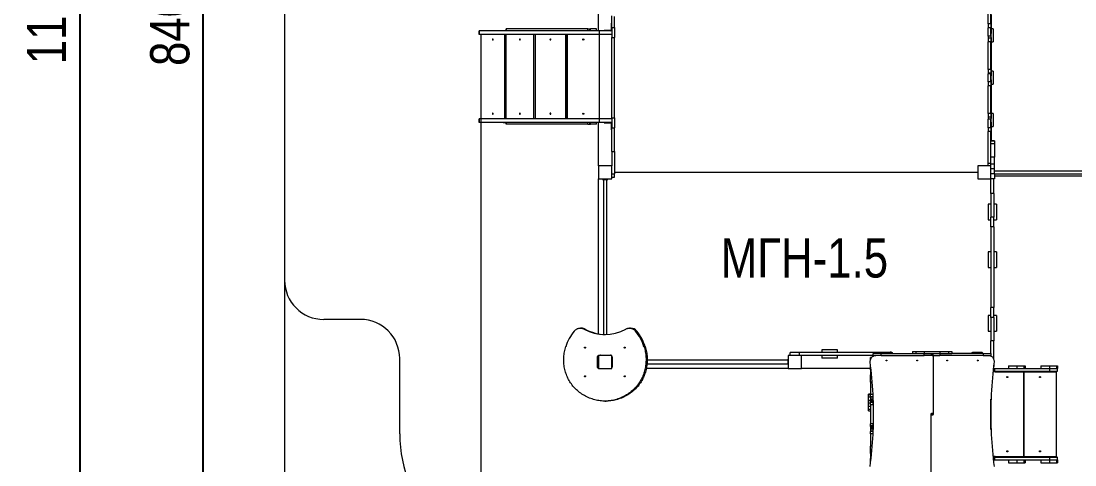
# Model space of a CAD drawing. Header units: millimetres. Extents: x -5839 to 7543, y -6363 to 7210.
# Drawn here: x -5839 to 2219, y -1404 to 1993 of the extents above; entities that cross this region are included whole.
import ezdxf

# ---------------------------------------------------------------- set-up
doc = ezdxf.new("R2010")
doc.units = ezdxf.units.MM
for name, color, linetype in [('DIKOM_АРТИКУЛ', 7, 'Continuous'), ('DIKOM_ЗОНА', 80, 'Continuous'), ('DIKOM_ОБЪЕКТ', 7, 'Continuous'), ('DIKOM_РАЗМЕР_ЗОНА', 7, 'Continuous'), ('DIKOM_РАЗМЕР_ОБЪЕКТА', 7, 'Continuous')]:
    doc.layers.add(name, color=color, linetype=linetype)
doc.styles.add('style1', font='arial.ttf', dxfattribs={"width": 0.8})
doc.dimstyles.new('1-50', dxfattribs={"dimtxt": 300, "dimasz": 200, "dimexe": 100, "dimexo": 0, "dimgap": 100, "dimtad": 1, "dimdec": 0, "dimtxsty": 'style1', "dimcen": 0, "dimclrd": 7, "dimclre": 7, "dimadec": 1, "dimazin": 2, "dimtfac": 1, "dimtdec": 0, "dimtmove": 0, "dimatfit": 3, "dimfxl": 0, "dimlwd": 25, "dimlwe": 18, "dimarcsym": 0})

# ---------------------------------------------------------------- blocks, each defined once
blk = doc.blocks.new('*D9')
at = {"layer": 'Defpoints', "color": 0, "transparency": 16777216}
for p in [(-4446.7, 5684.5), (1527.1, 5684.5), (1157.2, -2712.8)]:
    blk.add_point(p, dxfattribs=at)
at = {"layer": 'DIKOM_РАЗМЕР_ОБЪЕКТА', "color": 7, "lineweight": 18, "transparency": 16777216}
for p, q in [((1527.1, 5684.5), (-4546.7, 5684.5)), ((1157.2, -2712.8), (-4546.7, -2712.8))]:
    blk.add_line(p, q, dxfattribs=at)
at = {"layer": 'DIKOM_РАЗМЕР_ОБЪЕКТА', "color": 7, "lineweight": 25, "transparency": 16777216}
blk.add_line((-4446.7, -2512.8), (-4446.7, 5484.5), dxfattribs=at)
at = {"layer": 'DIKOM_РАЗМЕР_ОБЪЕКТА', "color": 7, "transparency": 16777216}
for points in [[(-4480, 5484.5), (-4413.4, 5484.5), (-4446.7, 5684.5)], [(-4480, -2512.8), (-4413.4, -2512.8), (-4446.7, -2712.8)]]:
    blk.add_solid(points, dxfattribs=at)
at = {"layer": 'DIKOM_РАЗМЕР_ОБЪЕКТА', "color": 0, "transparency": 16777216, "insert": (-4699.9, 2022.1), "char_height": 300, "attachment_point": 5, "rotation": 90, "style": 'style1'}
blk.add_mtext('8400', dxfattribs=at)
blk = doc.blocks.new('*D10')
at = {"layer": 'Defpoints', "color": 0, "transparency": 16777216}
for p in [(-539.6, 7210.2), (-5389, -4715.6), (1451.9, -4715.6)]:
    blk.add_point(p, dxfattribs=at)
at = {"layer": 'DIKOM_РАЗМЕР_ЗОНА', "color": 7, "lineweight": 18, "transparency": 16777216}
for p, q in [((-539.6, 7210.2), (-5489, 7210.2)), ((1451.9, -4715.6), (-5489, -4715.6))]:
    blk.add_line(p, q, dxfattribs=at)
at = {"layer": 'DIKOM_РАЗМЕР_ЗОНА', "color": 7, "lineweight": 25, "transparency": 16777216}
blk.add_line((-5389, 7010.2), (-5389, -4515.6), dxfattribs=at)
at = {"layer": 'DIKOM_РАЗМЕР_ЗОНА', "color": 7, "transparency": 16777216}
for points in [[(-5422.3, 7010.2), (-5355.6, 7010.2), (-5389, 7210.2)], [(-5422.3, -4515.6), (-5355.6, -4515.6), (-5389, -4715.6)]]:
    blk.add_solid(points, dxfattribs=at)
at = {"layer": 'DIKOM_РАЗМЕР_ЗОНА', "color": 0, "transparency": 16777216, "insert": (-5642.1, 2127.8), "char_height": 300, "attachment_point": 5, "rotation": 90, "style": 'style1'}
blk.add_mtext('11900', dxfattribs=at)
blk = doc.blocks.new('*D11')
at = {"layer": 'Defpoints', "color": 0, "transparency": 16777216}
for p in [(7543.4, 2834.4), (-3824.1, 2391.4), (-3824.1, -6263.5)]:
    blk.add_point(p, dxfattribs=at)
at = {"layer": 'DIKOM_РАЗМЕР_ЗОНА', "color": 7, "lineweight": 18, "transparency": 16777216}
for p, q in [((7543.4, 2834.4), (7543.4, -6363.5)), ((-3824.1, 2391.4), (-3824.1, -6363.5))]:
    blk.add_line(p, q, dxfattribs=at)
at = {"layer": 'DIKOM_РАЗМЕР_ЗОНА', "color": 7, "lineweight": 25, "transparency": 16777216}
blk.add_line((7343.4, -6263.5), (-3624.1, -6263.5), dxfattribs=at)
at = {"layer": 'DIKOM_РАЗМЕР_ЗОНА', "color": 7, "transparency": 16777216}
for points in [[(-3624.1, -6230.1), (-3624.1, -6296.8), (-3824.1, -6263.5)], [(7343.4, -6230.1), (7343.4, -6296.8), (7543.4, -6263.5)]]:
    blk.add_solid(points, dxfattribs=at)
at = {"layer": 'DIKOM_РАЗМЕР_ЗОНА', "color": 0, "transparency": 16777216, "insert": (981.3, -6010.3), "char_height": 300, "attachment_point": 5, "style": 'style1'}
blk.add_mtext('11400', dxfattribs=at)
blk = doc.blocks.new('*D12')
at = {"layer": 'Defpoints', "color": 0, "transparency": 16777216}
for p in [(-2324.1, 1735.7), (4543.4, 1735.7), (4543.4, -5314.2)]:
    blk.add_point(p, dxfattribs=at)
at = {"layer": 'DIKOM_РАЗМЕР_ОБЪЕКТА', "color": 7, "lineweight": 18, "transparency": 16777216}
for p, q in [((-2324.1, 1735.7), (-2324.1, -5414.2)), ((4543.4, 1735.7), (4543.4, -5414.2))]:
    blk.add_line(p, q, dxfattribs=at)
at = {"layer": 'DIKOM_РАЗМЕР_ОБЪЕКТА', "color": 7, "lineweight": 25, "transparency": 16777216}
blk.add_line((-2124.1, -5314.2), (4343.4, -5314.2), dxfattribs=at)
at = {"layer": 'DIKOM_РАЗМЕР_ОБЪЕКТА', "color": 7, "transparency": 16777216}
for points in [[(-2124.1, -5280.9), (-2124.1, -5347.5), (-2324.1, -5314.2)], [(4343.4, -5280.9), (4343.4, -5347.5), (4543.4, -5314.2)]]:
    blk.add_solid(points, dxfattribs=at)
at = {"layer": 'DIKOM_РАЗМЕР_ОБЪЕКТА', "color": 0, "transparency": 16777216, "insert": (862.1, -5061), "char_height": 300, "attachment_point": 5, "style": 'style1'}
blk.add_mtext('6900', dxfattribs=at)

msp = doc.modelspace()

# ---------------------------------------------------------------- linework, layer by layer
at = {"layer": 'DIKOM_ЗОНА', "color": 3, "lineweight": 15}
for p, q in [((-3824.1, 3109.4), (-3824.1, 9.4)), ((-3243.5, -290.6), (-3524.1, -290.6)), ((-2943.5, -1165.6), (-2943.5, -590.6))]:
    msp.add_line(p, q, dxfattribs=at)
for centre, radius, start, end in [((-3524.1, 9.4), 300, 180, 270), ((-3243.5, -590.6), 300, 0, 90), ((-1943.5, -1165.6), 1000, 180, 270)]:
    msp.add_arc(centre, radius, start, end, dxfattribs=at)
at = {"layer": 'DIKOM_ОБЪЕКТ', "color": 7, "linetype": 'Continuous', "lineweight": 15}
for p, q in [((1556.5, 1971.8), (1556.5, 2216.1)), ((1577.5, 1971.8), (1577.5, 2168.5)), ((-1422.5, 1917.8), (-1422.5, 2064.6)), ((-1322.5, 1943.2), (-1322.5, 2031.9)), ((-1301.5, 1943.2), (-1301.5, 2027)), ((1579.1, 2043.4), (1579.1, 1933.7)), ((-1323.5, 1975.8), (-1326.5, 1975.8)), ((-1326.5, 1957.8), (-1326.5, 1923.8)), ((-1323.5, 1957.8), (-1326.5, 1957.8)), ((-1322.5, 1975.8), (-1323.5, 1975.8)), ((-1323.5, 1975.8), (-1323.5, 1957.8)), ((-1323.5, 1957.8), (-1323.5, 1923.8)), ((-1322.5, 1957.8), (-1323.5, 1957.8)), ((-1322.5, 1943.2), (-1301.5, 1943.2)), ((1577.5, 1971.8), (1556.5, 1971.8)), ((1556.5, 1971.8), (1556.5, 1941.8)), ((1577.5, 1941.8), (1556.5, 1941.8)), ((1556.5, 1876.2), (1556.5, 1941.8)), ((1577.5, 1971.8), (1577.5, 1941.8)), ((1578.5, 1954.7), (1577.5, 1954.7)), ((1578.5, 1941.9), (1577.5, 1941.9)), ((1577.5, 1876.2), (1577.5, 1941.8)), ((1578.5, 1941.9), (1578.5, 1954.7)), ((1578.5, 1941.9), (1578.5, 1897.2)), ((-2336.6, 1917.8), (-2336.6, 1890.8)), ((-2335.4, 1917.8), (-2336.6, 1917.8)), ((-2335.4, 1890.8), (-2336.6, 1890.8)), ((-2335.4, 1890.8), (-2335.4, 1917.8)), ((-1415.5, 1917.8), (-2335.4, 1917.8)), ((-1415.5, 1890.8), (-2335.4, 1890.8)), ((-2324.1, 1890.8), (-2324.1, 1244.8)), ((-2152.5, 1920.8), (-2129.7, 1920.8)), ((-2152.5, 1917.8), (-2152.5, 1920.8)), ((-2140, 1244.8), (-2140, 1890.8)), ((-2131.4, 1890.8), (-2131.4, 1244.8)), ((-2129.7, 1932.8), (-2129.7, 1917.8)), ((-2128.9, 1932.8), (-2129.7, 1932.8)), ((-2128.9, 1917.8), (-2128.9, 1932.8)), ((-1505.9, 1932.8), (-2128.9, 1932.8)), ((-1918.1, 1244.8), (-1918.1, 1890.8)), ((-1908.3, 1890.8), (-1908.3, 1244.8)), ((-1673.8, 1244.8), (-1673.8, 1890.8)), ((-1664.4, 1244.8), (-1664.4, 1890.8)), ((-1663.3, 1890.8), (-1663.3, 1244.8)), ((-1505.9, 1917.8), (-1505.9, 1932.8)), ((-1505.9, 1932.8), (-1491.1, 1932.8)), ((-1491.1, 1917.8), (-1491.1, 1932.8)), ((-1491.1, 1932.8), (-1485.6, 1932.8)), ((-1485.6, 1917.8), (-1485.6, 1932.8)), ((-1439.2, 1932.8), (-1485.6, 1932.8)), ((-1439.2, 1917.8), (-1439.2, 1932.8)), ((-1416.4, 1244.8), (-1416.4, 1890.8)), ((-1415.5, 1890.8), (-1415.5, 1917.8)), ((-1322.5, 1917.8), (-1415.5, 1917.8)), ((-1322.5, 1890.8), (-1415.5, 1890.8)), ((-1381.5, 1920.8), (-1381.5, 1917.8)), ((-1363.5, 1920.8), (-1381.5, 1920.8)), ((-1363.5, 1917.8), (-1363.5, 1920.8)), ((-1329.5, 1920.8), (-1363.5, 1920.8)), ((-1322.5, 1867.6), (-1301.5, 1867.6)), ((1577.5, 1876.2), (1556.5, 1876.2)), ((1556.5, 1876.2), (1556.5, 1862.4)), ((1577.5, 1862.4), (1556.5, 1862.4)), ((1556.5, 1862.4), (1556.5, 1833.3)), ((1578.5, 1897.2), (1577.5, 1897.2)), ((1577.5, 1876.2), (1577.5, 1862.4)), ((1578.5, 1870.2), (1577.5, 1870.2)), ((1578.5, 1868.3), (1577.5, 1868.3)), ((1577.5, 1862.4), (1577.5, 1833.3)), ((1593.5, 1933.7), (1578.5, 1933.7)), ((1578.5, 1870.2), (1578.5, 1897.2)), ((1578.5, 1868.3), (1578.5, 1870.2)), ((1578.5, 1868.3), (1578.5, 1826.6)), ((1593.5, 1933.7), (1593.5, 1833.7)), ((1577.5, 1833.3), (1556.5, 1833.3)), ((1556.5, 1621.8), (1556.5, 1833.3)), ((1577.5, 1621.8), (1577.5, 1833.3)), ((1578.5, 1826.6), (1577.5, 1826.6)), ((1577.5, 1812.6), (1578.5, 1812.6)), ((1578.5, 1833.7), (1593.5, 1833.7)), ((1578.5, 1812.6), (1578.5, 1826.6)), ((1579.1, 1833.7), (1579.1, 1609.4)), ((1577.5, 1621.8), (1556.5, 1621.8)), ((1556.5, 1621.8), (1556.5, 1594.3)), ((1578.5, 1630.3), (1577.5, 1630.3)), ((1577.5, 1621.8), (1577.5, 1594.3)), ((1578.5, 1617.6), (1577.5, 1617.6)), ((1578.5, 1617.6), (1578.5, 1630.3)), ((1578.5, 1617.6), (1578.5, 1572.8)), ((1577.5, 1594.3), (1556.5, 1594.3)), ((1556.5, 1594.3), (1556.5, 1590.2)), ((1577.5, 1590.2), (1556.5, 1590.2)), ((1577.5, 1594.3), (1577.5, 1590.2)), ((1577.5, 1527), (1577.5, 1590.2)), ((1578.5, 1572.8), (1577.5, 1572.8)), ((1578.5, 1545.9), (1577.5, 1545.9)), ((1578.5, 1544), (1577.5, 1544)), ((1593.5, 1609.4), (1578.5, 1609.4)), ((1578.5, 1545.9), (1578.5, 1572.8)), ((1578.5, 1544), (1578.5, 1545.9)), ((1578.5, 1544), (1578.5, 1502.3)), ((1593.5, 1609.4), (1593.5, 1509.4)), ((1577.5, 1527), (1556.5, 1527)), ((1556.5, 1527), (1556.5, 1497.1)), ((1577.5, 1497.1), (1556.5, 1497.1)), ((1556.5, 1285.5), (1556.5, 1497.1)), ((1577.5, 1527), (1577.5, 1497.1)), ((1578.5, 1502.3), (1577.5, 1502.3)), ((1577.5, 1285.5), (1577.5, 1497.1)), ((1577.5, 1488.3), (1578.5, 1488.3)), ((1578.5, 1509.4), (1593.5, 1509.4)), ((1578.5, 1488.3), (1578.5, 1502.3)), ((1579.1, 1509.4), (1579.1, 1285)), ((1578.5, 1306), (1577.5, 1306)), ((1578.5, 1293.2), (1577.5, 1293.2)), ((1578.5, 1293.2), (1578.5, 1306)), ((1578.5, 1293.2), (1578.5, 1248.4)), ((-2336.6, 1244.8), (-2336.6, 1217.8)), ((-2335.4, 1244.8), (-2336.6, 1244.8)), ((-2335.4, 1217.8), (-2336.6, 1217.8)), ((-2335.4, 1217.8), (-2335.4, 1244.8)), ((-1415.5, 1217.8), (-2335.4, 1217.8)), ((-2152.5, 1214.8), (-2152.5, 1217.8)), ((-2129.7, 1214.8), (-2152.5, 1214.8)), ((-2129.7, 1217.8), (-2129.7, 1202.8)), ((-2128.9, 1202.8), (-2128.9, 1217.8)), ((-1505.9, 1202.8), (-1505.9, 1217.8)), ((-1491.1, 1202.8), (-1491.1, 1217.8)), ((-1485.6, 1202.8), (-1485.6, 1217.8)), ((-1439.2, 1202.8), (-1439.2, 1217.8)), ((-1422.5, 884.4), (-1422.5, 1217.8)), ((-1415.5, 1217.8), (-1415.5, 1244.8)), ((-1322.5, 1244.8), (-1415.5, 1244.8)), ((-1322.5, 1217.8), (-1415.5, 1217.8)), ((-1381.5, 1217.8), (-1381.5, 1214.8)), ((-1381.5, 1214.8), (-1363.5, 1214.8)), ((-1363.5, 1217.8), (-1363.5, 1214.8)), ((-1363.5, 1214.8), (-1329.5, 1214.8)), ((-1326.5, 1211.8), (-1326.5, 1177.8)), ((-1323.5, 1211.8), (-1323.5, 1177.8)), ((-1322.5, 1251.2), (-1301.5, 1251.2)), ((-1322.5, 1251.2), (-1322.5, 1175.6)), ((-1301.5, 1251.2), (-1301.5, 1175.6)), ((1577.5, 1285.5), (1556.5, 1285.5)), ((1556.5, 1285.5), (1556.5, 1256.4)), ((1577.5, 1256.4), (1556.5, 1256.4)), ((1556.5, 1256.4), (1556.5, 1242.6)), ((1577.5, 1242.6), (1556.5, 1242.6)), ((1556.5, 1177), (1556.5, 1242.6)), ((1577.5, 1285.5), (1577.5, 1256.4)), ((1577.5, 1256.4), (1577.5, 1242.6)), ((1578.5, 1248.4), (1577.5, 1248.4)), ((1577.5, 1177), (1577.5, 1242.6)), ((1578.5, 1221.5), (1577.5, 1221.5)), ((1578.5, 1219.6), (1577.5, 1219.6)), ((1593.5, 1285), (1578.5, 1285)), ((1578.5, 1221.5), (1578.5, 1248.4)), ((1578.5, 1219.6), (1578.5, 1221.5)), ((1578.5, 1219.6), (1578.5, 1177.9)), ((1593.5, 1285), (1593.5, 1185)), ((-2128.9, 1202.8), (-2129.7, 1202.8)), ((-1505.9, 1202.8), (-2128.9, 1202.8)), ((-1505.9, 1202.8), (-1491.1, 1202.8)), ((-1491.1, 1202.8), (-1485.6, 1202.8)), ((-1439.2, 1202.8), (-1485.6, 1202.8)), ((-1326.5, 1177.8), (-1326.5, 1159.8)), ((-1323.5, 1177.8), (-1326.5, 1177.8)), ((-1326.5, 1159.8), (-1323.5, 1159.8)), ((-1323.5, 1177.8), (-1323.5, 1159.8)), ((-1322.5, 1177.8), (-1323.5, 1177.8)), ((-1323.5, 1159.8), (-1322.5, 1159.8)), ((-1322.5, 1175.6), (-1301.5, 1175.6)), ((1577.5, 1177), (1556.5, 1177)), ((1556.5, 1177), (1556.5, 1147)), ((1577.5, 1147), (1556.5, 1147)), ((1556.5, 902.6), (1556.5, 1147)), ((1578.5, 1177.9), (1577.5, 1177.9)), ((1577.5, 1177), (1577.5, 1147)), ((1577.5, 1163.9), (1578.5, 1163.9)), ((1577.5, 950.3), (1577.5, 1147)), ((1578.5, 1185), (1593.5, 1185)), ((1578.5, 1163.9), (1578.5, 1177.9)), ((1579.1, 1185), (1579.1, 1075.4)), ((1604.5, 1075.4), (1577.5, 1075.4)), ((1604.5, 1073.1), (1577.5, 1073.1)), ((1604.5, 1053.5), (1577.5, 1053.5)), ((1604.5, 1075.4), (1604.5, 1073.1)), ((1604.5, 1073.1), (1604.5, 1053.5)), ((1604.5, 1053.5), (1604.5, 950.3)), ((-1322.5, 995.9), (-1301.5, 995.9)), ((-1322.5, 995.9), (-1322.5, 884.4)), ((-1301.5, 995.9), (-1301.5, 824.3)), ((1577.5, 902.6), (1556.5, 902.6)), ((1556.5, 884.5), (1556.5, 902.6)), ((1577.5, 953.6), (1577.5, 950.3)), ((1604.5, 950.3), (1577.5, 950.3)), ((1577.5, 898), (1577.5, 950.3)), ((1604.5, 898), (1577.5, 898)), ((1577.5, 884.4), (1577.5, 898)), ((1604.5, 898), (1604.5, 950.3)), ((1604.5, 861.3), (1604.5, 898)), ((-1422.5, 884.4), (-1422.5, 784.4)), ((-1322.5, 884.4), (-1422.5, 884.4)), ((-1322.5, 784.4), (-1322.5, 884.4)), ((-1322.5, 824.3), (-1301.5, 824.3)), ((1477.5, 834.4), (-1301.5, 834.4)), ((-1301.5, 799.4), (-1301.5, 824.3)), ((1477.5, 884.4), (1477.5, 784.4)), ((1577.5, 884.4), (1477.5, 884.4)), ((1577.5, 884.5), (1556.5, 884.5)), ((1577.5, 784.4), (1577.5, 884.4)), ((1604.5, 861.3), (1577.5, 861.3)), ((1604.5, 824.4), (1577.5, 824.4)), ((1604.5, 824.4), (1604.5, 861.3)), ((1604.5, 847.9), (2673.5, 847.9)), ((1604.5, 824.4), (1604.5, 784.4)), ((2673.5, 820.9), (1604.5, 820.9)), ((1604.5, 809.4), (2675.6, 809.4)), ((-1422.5, 784.4), (-1322.5, 784.4)), ((-1422.5, -401.1), (-1422.5, 784.4)), ((-1392.5, 784.4), (-1392.5, 780.4)), ((-1392.5, 780.4), (-1352.5, 780.4)), ((-1386, 780.4), (-1386, -405.5)), ((-1359, -405.7), (-1359, 780.4)), ((-1352.5, 784.4), (-1352.5, 780.4)), ((-1322.5, 799.4), (-1301.5, 799.4)), ((1477.5, 784.4), (1577.5, 784.4)), ((1604.5, 784.4), (1577.5, 784.4)), ((1577.5, 672.8), (1577.5, 784.4)), ((1598.5, 672.8), (1598.5, 784.4)), ((1598.5, 672.8), (1577.5, 672.8)), ((1577.5, 672.8), (1577.5, 493.2)), ((1598.5, 672.8), (1598.5, 493.2)), ((1577.5, 591.7), (1556.5, 591.7)), ((1556.5, 591.7), (1556.5, 471.7)), ((1619.5, 591.7), (1598.5, 591.7)), ((1619.5, 591.7), (1619.5, 471.7)), ((1598.5, 493.2), (1577.5, 493.2)), ((1577.5, 417.6), (1577.5, 493.2)), ((1598.5, 417.6), (1598.5, 493.2)), ((1556.5, 471.7), (1577.5, 471.7)), ((1598.5, 417.6), (1577.5, 417.6)), ((1577.5, 417.6), (1577.5, -198.8)), ((1598.5, 471.7), (1619.5, 471.7)), ((1598.5, 417.6), (1598.5, -198.8)), ((1577.5, 226.1), (1556.5, 226.1)), ((1556.5, 226.1), (1556.5, 106.1)), ((1619.5, 226.1), (1598.5, 226.1)), ((1619.5, 226.1), (1619.5, 106.1)), ((1556.5, 106.1), (1577.5, 106.1)), ((1598.5, 106.1), (1619.5, 106.1)), ((1598.5, -198.8), (1577.5, -198.8)), ((1577.5, -274.4), (1577.5, -198.8)), ((1598.5, -274.4), (1598.5, -198.8)), ((1577.5, -261.2), (1556.5, -261.2)), ((1556.5, -261.2), (1556.5, -381.2)), ((1598.5, -274.4), (1577.5, -274.4)), ((1619.5, -261.2), (1598.5, -261.2)), ((1598.5, -274.4), (1598.5, -454.1)), ((1619.5, -261.2), (1619.5, -381.2)), ((-1553.6, -357.2), (-1562.5, -357.2)), ((-1525.2, -364.6), (-1534.1, -364.6)), ((-1178.2, -357.2), (-1187.1, -357.2)), ((-1131.3, -380.1), (-1140.2, -380.1)), ((1556.5, -381.2), (1577.5, -381.2)), ((1598.5, -381.2), (1619.5, -381.2)), ((1598.5, -454.1), (1577.5, -454.1)), ((1577.5, -550.6), (1577.5, -454.1)), ((1598.5, -597.4), (1598.5, -454.1)), ((-1417.4, -563.6), (-1332.2, -563.6)), ((-1066.9, -498.8), (-1075.8, -498.8)), ((42.5, -565.6), (42.5, -544.6)), ((112.5, -544.6), (42.5, -544.6)), ((112.5, -565.6), (112.5, -544.6)), ((682.5, -544.6), (112.5, -544.6)), ((284.3, -523.6), (284.3, -544.6)), ((404.3, -523.6), (284.3, -523.6)), ((404.3, -544.6), (404.3, -523.6)), ((677.5, -565.6), (677.5, -550.6)), ((737.6, -550.6), (677.5, -550.6)), ((744.1, -544.6), (682.5, -544.6)), ((682.5, -550.6), (682.5, -544.6)), ((737.6, -565.6), (737.6, -550.6)), ((737.6, -550.6), (977.9, -550.6)), ((751, -540.6), (807.3, -540.6)), ((814.8, -540.6), (807.3, -540.6)), ((977.5, -535.6), (977.5, -550.6)), ((977.5, -535.6), (1002.6, -535.6)), ((977.9, -550.6), (1002.6, -550.6)), ((1002.6, -535.6), (1002.6, -550.6)), ((1002.6, -535.6), (1067.6, -535.6)), ((1002.6, -550.6), (1067.6, -550.6)), ((1067.6, -535.6), (1067.6, -550.6)), ((1067.6, -535.6), (1187.5, -535.6)), ((1067.6, -550.6), (1187.5, -550.6)), ((1067.6, -565.6), (1067.6, -550.6)), ((1122.3, -565.6), (1122.3, -550.6)), ((1127.5, -550.6), (1127.5, -565.6)), ((1132.8, -550.6), (1132.8, -565.6)), ((1187.5, -535.6), (1187.5, -550.6)), ((1187.5, -535.6), (1252.5, -535.6)), ((1187.5, -550.6), (1252.5, -550.6)), ((1187.5, -550.6), (1187.5, -565.6)), ((1252.5, -535.6), (1252.5, -550.6)), ((1252.5, -535.6), (1277.5, -535.6)), ((1252.5, -550.6), (1277.2, -550.6)), ((1517.5, -550.6), (1277.2, -550.6)), ((1277.5, -535.6), (1277.5, -550.6)), ((1440.3, -540.6), (1447.8, -540.6)), ((1447.8, -540.6), (1504.1, -540.6)), ((1517.5, -550.6), (1517.5, -565.6)), ((1517.5, -550.6), (1577.5, -550.6)), ((1577.5, -550.6), (1577.5, -565.6)), ((-1430.9, -652.6), (-1430.9, -578.6)), ((-1422.5, -578.6), (-1430.9, -578.6)), ((-1422.5, -565.6), (-1422.5, -665.6)), ((-1322.5, -565.6), (-1422.5, -565.6)), ((-1322.5, -665.6), (-1322.5, -565.6)), ((-1318.6, -595.6), (-1322.5, -595.6)), ((-1318.6, -635.6), (-1322.5, -635.6)), ((-1318.6, -578.6), (-1318.6, -652.6)), ((-1052.7, -629.1), (23.5, -629.1)), ((23.5, -602.1), (-1051.4, -602.1)), ((27.5, -595.6), (23.5, -595.6)), ((23.5, -595.6), (23.5, -635.6)), ((27.5, -635.6), (23.5, -635.6)), ((27.5, -565.6), (27.5, -665.6)), ((127.5, -565.6), (27.5, -565.6)), ((42.5, -565.6), (27.5, -565.6)), ((27.5, -565.6), (27.5, -565.6)), ((677.5, -565.6), (127.5, -565.6)), ((127.5, -665.6), (127.5, -565.6)), ((284.3, -565.6), (284.3, -586.6)), ((404.3, -586.6), (284.3, -586.6)), ((404.3, -586.6), (404.3, -565.6)), ((665.9, -580.6), (656.5, -580.6)), ((656.5, -597.4), (656.5, -580.6)), ((656.5, -675.6), (656.5, -639)), ((737.6, -565.6), (677.5, -565.6)), ((677.5, -565.6), (677.5, -570.9)), ((737.6, -565.6), (1067.6, -565.6)), ((1122.3, -565.6), (1067.6, -565.6)), ((1127.5, -565.6), (1122.3, -565.6)), ((1127.5, -565.6), (1132.8, -565.6)), ((1132.8, -565.6), (1187.5, -565.6)), ((1138.2, -1014.6), (1138.2, -565.6)), ((1517.5, -565.6), (1187.5, -565.6)), ((1517.5, -565.6), (1577.5, -565.6)), ((1577.5, -570.9), (1577.5, -565.6)), ((1598.5, -638.9), (1598.5, -650.6)), ((1711.1, -644.6), (1711.1, -665.6)), ((1711.1, -644.6), (1776, -644.6)), ((1776, -644.6), (1776, -665.6)), ((1776, -644.6), (1829.5, -644.6)), ((1829.5, -644.6), (1829.5, -665.6)), ((1829.5, -644.6), (1838.4, -644.6)), ((1838.4, -665.6), (1838.4, -644.6)), ((1838.4, -644.6), (1838.4, -665.6)), ((1838.4, -644.6), (1838.4, -665.6)), ((1838.4, -644.6), (1838.4, -644.6)), ((1838.4, -644.6), (1838.4, -644.6)), ((1959.4, -644.6), (1959.4, -665.6)), ((1959.4, -644.6), (2024.3, -644.6)), ((2024.3, -644.6), (2024.3, -665.6)), ((2024.3, -644.6), (2077.8, -644.6)), ((2077.8, -644.6), (2077.8, -665.6)), ((2077.8, -644.6), (2086.6, -644.6)), ((2086.6, -644.6), (2086.6, -665.6)), ((2086.6, -644.6), (2086.7, -644.6)), ((2086.7, -665.6), (2086.7, -644.6)), ((-1422.5, -652.6), (-1430.9, -652.6)), ((-1422.5, -665.6), (-1322.5, -665.6)), ((-1332.2, -667.6), (-1417.4, -667.6)), ((27.5, -665.6), (-1058.2, -665.6)), ((27.5, -665.6), (127.5, -665.6)), ((656.5, -665.6), (127.5, -665.6)), ((656.5, -675.6), (656.5, -715.6)), ((660.8, -675.6), (656.5, -675.6)), ((665, -715.6), (656.5, -715.6)), ((656.5, -770.9), (656.5, -715.6)), ((1608.3, -692.6), (1592.4, -692.6)), ((1593, -686.6), (1605.1, -686.6)), ((1595.4, -665.6), (1605.1, -665.6)), ((1598.5, -650.6), (1597.1, -650.6)), ((1605.1, -665.6), (1605.1, -686.6)), ((1605.1, -665.6), (2024, -665.6)), ((1605.1, -686.6), (2024, -686.6)), ((1608.3, -686.6), (1608.3, -692.6)), ((1608.3, -692.6), (1629.8, -692.6)), ((1629.8, -686.6), (1629.8, -692.6)), ((1629.8, -692.6), (2045.3, -692.6)), ((1827.5, -692.6), (1827.5, -1338.6)), ((1827.5, -1338.6), (1827.5, -692.6)), ((2002.9, -665.6), (2024.3, -665.6)), ((2024, -665.6), (2024, -686.6)), ((2024, -686.6), (2083.3, -686.6)), ((2024.3, -665.6), (2077.8, -665.6)), ((2045.3, -686.6), (2045.3, -692.6)), ((2045.3, -692.6), (2076.4, -692.6)), ((2077.5, -692.6), (2045.5, -692.6)), ((2077.5, -686.6), (2077.5, -692.6)), ((2077.5, -1338.6), (2077.5, -692.6)), ((2077.8, -665.6), (2086.6, -665.6)), ((2083.3, -665.6), (2083.3, -686.6)), ((2083.3, -665.6), (2086, -665.6)), ((2083.3, -686.6), (2086, -686.6)), ((2086, -686.6), (2086, -665.6)), ((2086.6, -665.6), (2086.7, -665.6)), ((656.5, -770.9), (656.5, -865.6)), ((670, -770.9), (656.5, -770.9)), ((-1156.1, -835.5), (-1164.9, -835.5)), ((656.5, -862.3), (641.5, -862.3)), ((641.5, -865), (641.5, -862.3)), ((641.5, -865), (656.5, -865)), ((641.5, -882.9), (641.5, -865)), ((641.5, -882.9), (656.5, -882.9)), ((641.5, -910.6), (641.5, -882.9)), ((656.5, -882.3), (656.5, -865.6)), ((676.1, -865.6), (656.5, -865.6)), ((656.5, -885), (656.5, -882.3)), ((676.8, -882.3), (656.5, -882.3)), ((656.5, -885), (656.5, -900.4)), ((676.9, -885), (656.5, -885)), ((-1374.8, -915.1), (-1365.9, -915.1)), ((641.5, -910.6), (656.5, -910.6)), ((641.5, -928.5), (641.5, -910.6)), ((641.5, -928.5), (656.5, -928.5)), ((641.5, -953), (641.5, -928.5)), ((641.5, -953), (656.5, -953)), ((641.5, -976.8), (641.5, -953)), ((677.5, -900.4), (656.5, -900.4)), ((656.5, -911.4), (656.5, -900.4)), ((677.5, -911.4), (656.5, -911.4)), ((656.5, -911.4), (656.5, -921.3)), ((677.5, -921.3), (656.5, -921.3)), ((656.5, -921.3), (656.5, -926.6)), ((677.5, -926.6), (656.5, -926.6)), ((656.5, -942.9), (656.5, -926.6)), ((677.5, -942.9), (656.5, -942.9)), ((656.5, -942.9), (656.5, -1088.4)), ((677.5, -899.6), (677.5, -900.4)), ((677.5, -911.4), (677.5, -900.4)), ((677.5, -911.4), (677.5, -921.3)), ((677.5, -921.3), (677.5, -926.6)), ((677.5, -942.9), (677.5, -926.6)), ((677.5, -942.9), (677.5, -1088.4)), ((1577.5, -1131.8), (1577.5, -899.4)), ((641.5, -976.8), (656.5, -976.8)), ((641.5, -989.9), (641.5, -976.8)), ((641.5, -989.9), (656.5, -989.9)), ((1117, -1016.6), (1117, -1465.6)), ((1124.5, -1016.6), (1117, -1016.6)), ((1124.8, -1010.6), (1122.2, -1010.6)), ((1122.9, -1020.6), (1130.4, -1020.6)), ((1124.5, -1016.6), (1124.5, -1020.6)), ((1132.3, -1010.6), (1124.8, -1010.6)), ((1130.4, -1020.6), (1133, -1020.6)), ((1130.7, -1014.6), (1130.7, -1010.6)), ((1130.7, -1014.6), (1138.2, -1014.6)), ((677.5, -1088.4), (656.5, -1088.4)), ((656.5, -1104.7), (656.5, -1088.4)), ((677.5, -1104.7), (656.5, -1104.7)), ((656.5, -1110), (656.5, -1104.7)), ((677.5, -1110), (656.5, -1110)), ((656.5, -1110), (656.5, -1119.8)), ((677.5, -1119.8), (656.5, -1119.8)), ((656.5, -1119.8), (656.5, -1130.9)), ((677.5, -1104.7), (677.5, -1088.4)), ((677.5, -1110), (677.5, -1104.7)), ((677.5, -1110), (677.5, -1119.8)), ((677.5, -1119.8), (677.5, -1130.9)), ((677.5, -1130.9), (656.5, -1130.9)), ((656.5, -1130.9), (656.5, -1146.3)), ((656.5, -1146.3), (656.5, -1149)), ((676.9, -1146.3), (656.5, -1146.3)), ((656.5, -1165.6), (656.5, -1149)), ((676.8, -1149), (656.5, -1149)), ((656.5, -1165.6), (656.5, -1260.3)), ((676.1, -1165.6), (656.5, -1165.6)), ((677.5, -1130.9), (677.5, -1131.6)), ((656.5, -1315.6), (656.5, -1260.3)), ((670, -1260.3), (656.5, -1260.3)), ((665, -1315.6), (656.5, -1315.6)), ((656.5, -1315.6), (656.5, -1355.6)), ((656.5, -1392.2), (656.5, -1355.6)), ((660.8, -1355.6), (656.5, -1355.6)), ((1608.3, -1338.6), (1592.4, -1338.6)), ((1593, -1344.6), (1605.1, -1344.6)), ((1595.4, -1365.6), (1605.1, -1365.6)), ((1605.1, -1344.6), (1605.1, -1365.6)), ((1605.1, -1344.6), (2024, -1344.6)), ((1605.1, -1365.6), (2024, -1365.6)), ((1608.3, -1338.6), (1629.8, -1338.6)), ((1608.3, -1338.6), (1608.3, -1344.6)), ((1629.8, -1338.6), (2045.3, -1338.6)), ((1629.8, -1338.6), (1629.8, -1344.6)), ((1711.1, -1365.6), (1711.1, -1386.6)), ((1776, -1365.6), (1776, -1386.6)), ((1829.5, -1365.6), (1829.5, -1386.6)), ((1838.4, -1386.6), (1838.4, -1365.6)), ((1838.4, -1365.6), (1838.4, -1386.6)), ((1838.4, -1365.6), (1838.4, -1386.6)), ((1959.4, -1365.6), (1959.4, -1386.6)), ((2002.9, -1365.6), (2024.3, -1365.6)), ((2024, -1344.6), (2024, -1365.6)), ((2024, -1344.6), (2083.3, -1344.6)), ((2024.3, -1365.6), (2024.3, -1386.6)), ((2024.3, -1365.6), (2077.8, -1365.6)), ((2045.3, -1338.6), (2076.4, -1338.6)), ((2045.3, -1338.6), (2045.3, -1344.6)), ((2045.5, -1338.6), (2077.5, -1338.6)), ((2077.5, -1338.6), (2077.5, -1344.6)), ((2077.8, -1365.6), (2077.8, -1386.6)), ((2077.8, -1365.6), (2086.6, -1365.6)), ((2083.3, -1344.6), (2083.3, -1365.6)), ((2083.3, -1344.6), (2086, -1344.6)), ((2083.3, -1365.6), (2086, -1365.6)), ((2086, -1365.6), (2086, -1344.6)), ((2086.6, -1365.6), (2086.6, -1386.6)), ((2086.6, -1365.6), (2086.6, -1386.6)), ((2086.6, -1365.6), (2086.6, -1365.6)), ((2086.6, -1365.6), (2086.7, -1365.6)), ((2086.7, -1386.6), (2086.7, -1365.6)), ((1711.1, -1386.6), (1776, -1386.6)), ((1776, -1386.6), (1829.5, -1386.6)), ((1829.5, -1386.6), (1838.4, -1386.6)), ((1838.4, -1386.6), (1838.4, -1386.6)), ((1838.4, -1386.6), (1838.4, -1386.6)), ((1959.4, -1386.6), (2024.3, -1386.6)), ((2024.3, -1386.6), (2077.8, -1386.6)), ((2077.8, -1386.6), (2086.6, -1386.6)), ((2086.6, -1386.6), (2086.6, -1386.6)), ((2086.6, -1386.6), (2086.7, -1386.6))]:
    msp.add_line(p, q, dxfattribs=at)
at = {"layer": 'DIKOM_ОБЪЕКТ', "color": 7, "linetype": 'Continuous', "lineweight": 15, "flags": 128}
for points in [[(-1326.5, 1975.8), (-1326.5, 1975.6), (-1326.5, 1975.1), (-1326.5, 1974.2), (-1326.5, 1972.9), (-1326.5, 1971.4), (-1326.5, 1969.6), (-1326.5, 1967.5), (-1326.5, 1965.3), (-1326.5, 1962.9), (-1326.5, 1960.3), (-1326.5, 1957.8)], [(-1322.5, 1943.2), (-1322.5, 1938.9), (-1322.5, 1934.4), (-1322.5, 1929.8), (-1322.5, 1925.1), (-1322.5, 1920.2), (-1322.5, 1915.3), (-1322.5, 1910.4), (-1322.5, 1905.4), (-1322.5, 1900.4), (-1322.5, 1895.4), (-1322.5, 1890.5), (-1322.5, 1885.7), (-1322.5, 1880.9), (-1322.5, 1876.3), (-1322.5, 1871.9), (-1322.5, 1867.6)], [(-1301.5, 1943.2), (-1301.5, 1938.9), (-1301.5, 1934.4), (-1301.5, 1929.8), (-1301.5, 1925.1), (-1301.5, 1920.2), (-1301.5, 1915.3), (-1301.5, 1910.4), (-1301.5, 1905.4), (-1301.5, 1900.4), (-1301.5, 1895.4), (-1301.5, 1890.5), (-1301.5, 1885.7), (-1301.5, 1880.9), (-1301.5, 1876.3), (-1301.5, 1871.9), (-1301.5, 1867.6)], [(-2232.1, 1847.8), (-2231.2, 1848), (-2230.4, 1848.5), (-2229.8, 1849.3), (-2229.3, 1850.3), (-2229.1, 1851.5), (-2229.2, 1852.7), (-2229.5, 1853.8), (-2230.1, 1854.7), (-2230.8, 1855.4), (-2231.6, 1855.7), (-2232.5, 1855.7), (-2233.3, 1855.4), (-2234.1, 1854.7), (-2234.6, 1853.8), (-2234.9, 1852.7), (-2235, 1851.5), (-2234.8, 1850.3), (-2234.4, 1849.3), (-2233.7, 1848.5), (-2232.9, 1848), (-2232.1, 1847.8)], [(-2024.7, 1847.8), (-2023.7, 1848), (-2022.8, 1848.5), (-2022, 1849.3), (-2021.5, 1850.3), (-2021.3, 1851.5), (-2021.4, 1852.7), (-2021.8, 1853.8), (-2022.4, 1854.7), (-2023.2, 1855.4), (-2024.2, 1855.7), (-2025.2, 1855.7), (-2026.2, 1855.4), (-2027, 1854.7), (-2027.7, 1853.8), (-2028, 1852.7), (-2028.1, 1851.5), (-2027.9, 1850.3), (-2027.4, 1849.3), (-2026.6, 1848.5), (-2025.7, 1848), (-2024.7, 1847.8)], [(-1791, 1847.8), (-1789.9, 1848), (-1788.9, 1848.5), (-1788.1, 1849.3), (-1787.5, 1850.3), (-1787.3, 1851.5), (-1787.4, 1852.7), (-1787.8, 1853.8), (-1788.5, 1854.7), (-1789.4, 1855.4), (-1790.5, 1855.7), (-1791.6, 1855.7), (-1792.7, 1855.4), (-1793.6, 1854.7), (-1794.3, 1853.8), (-1794.7, 1852.7), (-1794.8, 1851.5), (-1794.5, 1850.3), (-1794, 1849.3), (-1793.1, 1848.5), (-1792.1, 1848), (-1791, 1847.8)], [(-1322.5, 1251.2), (-1322.5, 1267.1), (-1322.5, 1283.1), (-1322.5, 1299.2), (-1322.5, 1315.5), (-1322.5, 1331.8), (-1322.5, 1348.3), (-1322.5, 1364.8), (-1322.5, 1381.5), (-1322.5, 1398.2), (-1322.5, 1415), (-1322.5, 1431.8), (-1322.5, 1448.7), (-1322.5, 1465.6), (-1322.5, 1482.6), (-1322.5, 1499.7), (-1322.5, 1516.7), (-1322.5, 1533.8), (-1322.5, 1550.8), (-1322.5, 1567.9), (-1322.5, 1585), (-1322.5, 1602.1), (-1322.5, 1619.1), (-1322.5, 1636.1), (-1322.5, 1653.1), (-1322.5, 1670.1), (-1322.5, 1687), (-1322.5, 1703.8), (-1322.5, 1720.6), (-1322.5, 1737.3), (-1322.5, 1753.9), (-1322.5, 1770.5), (-1322.5, 1786.9), (-1322.5, 1803.3), (-1322.5, 1819.5), (-1322.5, 1835.7), (-1322.5, 1851.7), (-1322.5, 1867.6)], [(-1301.5, 1251.2), (-1301.5, 1267.1), (-1301.5, 1283.1), (-1301.5, 1299.2), (-1301.5, 1315.5), (-1301.5, 1331.8), (-1301.5, 1348.3), (-1301.5, 1364.8), (-1301.5, 1381.5), (-1301.5, 1398.2), (-1301.5, 1415), (-1301.5, 1431.8), (-1301.5, 1448.7), (-1301.5, 1465.6), (-1301.5, 1482.6), (-1301.5, 1499.7), (-1301.5, 1516.7), (-1301.5, 1533.8), (-1301.5, 1550.8), (-1301.5, 1567.9), (-1301.5, 1585), (-1301.5, 1602.1), (-1301.5, 1619.1), (-1301.5, 1636.1), (-1301.5, 1653.1), (-1301.5, 1670.1), (-1301.5, 1687), (-1301.5, 1703.8), (-1301.5, 1720.6), (-1301.5, 1737.3), (-1301.5, 1753.9), (-1301.5, 1770.5), (-1301.5, 1786.9), (-1301.5, 1803.3), (-1301.5, 1819.5), (-1301.5, 1835.7), (-1301.5, 1851.7), (-1301.5, 1867.6)], [(1556.5, 1527), (1556.5, 1530.4), (1556.5, 1534), (1556.5, 1537.7), (1556.5, 1541.7), (1556.5, 1545.7), (1556.5, 1549.9), (1556.5, 1554.1), (1556.5, 1558.4), (1556.5, 1562.7), (1556.5, 1566.9), (1556.5, 1571.1), (1556.5, 1575.2), (1556.5, 1579.2), (1556.5, 1583.1), (1556.5, 1586.8), (1556.5, 1590.2)], [(-1415.5, 1244.8), (-1436.6, 1244.8), (-1457.6, 1244.8), (-1478.4, 1244.8), (-1499.2, 1244.8), (-1519.7, 1244.8), (-1540.2, 1244.8), (-1560.5, 1244.8), (-1580.6, 1244.8), (-1600.6, 1244.8), (-1620.4, 1244.8), (-1640, 1244.8), (-1659.5, 1244.8), (-1678.8, 1244.8), (-1697.9, 1244.8), (-1716.8, 1244.8), (-1735.5, 1244.8), (-1754, 1244.8), (-1772.3, 1244.8), (-1790.4, 1244.8), (-1808.3, 1244.8), (-1826, 1244.8), (-1843.4, 1244.8), (-1860.7, 1244.8), (-1877.7, 1244.8), (-1894.4, 1244.8), (-1910.9, 1244.8), (-1927.2, 1244.8), (-1943.3, 1244.8), (-1959, 1244.8), (-1974.6, 1244.8), (-1989.8, 1244.8), (-2004.8, 1244.8), (-2019.6, 1244.8), (-2034, 1244.8), (-2048.2, 1244.8), (-2062.1, 1244.8), (-2075.8, 1244.8), (-2089.1, 1244.8), (-2102.2, 1244.8), (-2114.9, 1244.8), (-2127.4, 1244.8), (-2139.6, 1244.8), (-2151.4, 1244.8), (-2163, 1244.8), (-2174.3, 1244.8), (-2185.2, 1244.8), (-2195.9, 1244.8), (-2206.2, 1244.8), (-2216.2, 1244.8), (-2225.9, 1244.8), (-2235.2, 1244.8), (-2244.3, 1244.8), (-2253, 1244.8), (-2261.3, 1244.8), (-2269.4, 1244.8), (-2277.1, 1244.8), (-2284.5, 1244.8), (-2291.5, 1244.8), (-2298.2, 1244.8), (-2304.5, 1244.8), (-2310.5, 1244.8), (-2316.2, 1244.8), (-2321.5, 1244.8), (-2326.5, 1244.8), (-2331.1, 1244.8), (-2335.4, 1244.8)], [(-2232.1, 1279.8), (-2231.2, 1280), (-2230.4, 1280.5), (-2229.8, 1281.3), (-2229.3, 1282.3), (-2229.1, 1283.5), (-2229.2, 1284.7), (-2229.5, 1285.8), (-2230.1, 1286.7), (-2230.8, 1287.4), (-2231.6, 1287.7), (-2232.5, 1287.7), (-2233.3, 1287.4), (-2234.1, 1286.7), (-2234.6, 1285.8), (-2234.9, 1284.7), (-2235, 1283.5), (-2234.8, 1282.3), (-2234.4, 1281.3), (-2233.7, 1280.5), (-2232.9, 1280), (-2232.1, 1279.8)], [(-2024.7, 1279.8), (-2023.7, 1280), (-2022.8, 1280.5), (-2022, 1281.3), (-2021.5, 1282.3), (-2021.3, 1283.5), (-2021.4, 1284.7), (-2021.8, 1285.8), (-2022.4, 1286.7), (-2023.2, 1287.4), (-2024.2, 1287.7), (-2025.2, 1287.7), (-2026.2, 1287.4), (-2027, 1286.7), (-2027.7, 1285.8), (-2028, 1284.7), (-2028.1, 1283.5), (-2027.9, 1282.3), (-2027.4, 1281.3), (-2026.6, 1280.5), (-2025.7, 1280), (-2024.7, 1279.8)], [(-1791, 1279.8), (-1789.9, 1280), (-1788.9, 1280.5), (-1788.1, 1281.3), (-1787.5, 1282.3), (-1787.3, 1283.5), (-1787.4, 1284.7), (-1787.8, 1285.8), (-1788.5, 1286.7), (-1789.4, 1287.4), (-1790.5, 1287.7), (-1791.6, 1287.7), (-1792.7, 1287.4), (-1793.6, 1286.7), (-1794.3, 1285.8), (-1794.7, 1284.7), (-1794.8, 1283.5), (-1794.5, 1282.3), (-1794, 1281.3), (-1793.1, 1280.5), (-1792.1, 1280), (-1791, 1279.8)], [(-1322.5, 995.9), (-1322.5, 1003.3), (-1322.5, 1010.8), (-1322.5, 1018.5), (-1322.5, 1026.2), (-1322.5, 1034.1), (-1322.5, 1042.1), (-1322.5, 1050.2), (-1322.5, 1058.3), (-1322.5, 1066.4), (-1322.5, 1074.6), (-1322.5, 1082.8), (-1322.5, 1091), (-1322.5, 1099.1), (-1322.5, 1107.2), (-1322.5, 1115.3), (-1322.5, 1123.3), (-1322.5, 1131.1), (-1322.5, 1138.9), (-1322.5, 1146.6), (-1322.5, 1154.1), (-1322.5, 1161.4), (-1322.5, 1168.6), (-1322.5, 1175.6)], [(-1301.5, 995.9), (-1301.5, 1003.3), (-1301.5, 1010.8), (-1301.5, 1018.5), (-1301.5, 1026.2), (-1301.5, 1034.1), (-1301.5, 1042.1), (-1301.5, 1050.2), (-1301.5, 1058.3), (-1301.5, 1066.4), (-1301.5, 1074.6), (-1301.5, 1082.8), (-1301.5, 1091), (-1301.5, 1099.1), (-1301.5, 1107.2), (-1301.5, 1115.3), (-1301.5, 1123.3), (-1301.5, 1131.1), (-1301.5, 1138.9), (-1301.5, 1146.6), (-1301.5, 1154.1), (-1301.5, 1161.4), (-1301.5, 1168.6), (-1301.5, 1175.6)], [(1577.5, -274.4), (1577.5, -281.4), (1577.5, -288.6), (1577.5, -295.9), (1577.5, -303.4), (1577.5, -311.1), (1577.5, -318.9), (1577.5, -326.7), (1577.5, -334.7), (1577.5, -342.8), (1577.5, -350.9), (1577.5, -359), (1577.5, -367.2), (1577.5, -375.4), (1577.5, -383.6), (1577.5, -391.7), (1577.5, -399.8), (1577.5, -407.9), (1577.5, -415.9), (1577.5, -423.8), (1577.5, -431.5), (1577.5, -439.2), (1577.5, -446.7), (1577.5, -454.1)], [(-1609.4, -380.1), (-1606.2, -376.5), (-1602.8, -373.1), (-1599.2, -370.1), (-1595.4, -367.3), (-1591.4, -364.8), (-1587.2, -362.7), (-1583, -360.9), (-1578.6, -359.5), (-1574.1, -358.4), (-1569.6, -357.6), (-1565, -357.2), (-1560.5, -357.2), (-1555.9, -357.5), (-1551.4, -358.3), (-1546.9, -359.3), (-1542.5, -360.7), (-1538.3, -362.5), (-1534.1, -364.6)], [(-1215.5, -364.6), (-1211.3, -362.5), (-1207.1, -360.7), (-1202.7, -359.3), (-1198.2, -358.3), (-1193.7, -357.5), (-1189.1, -357.2), (-1184.6, -357.2), (-1180, -357.6), (-1175.5, -358.4), (-1171, -359.5), (-1166.6, -360.9), (-1162.4, -362.7), (-1158.2, -364.8), (-1154.2, -367.3), (-1150.4, -370.1), (-1146.8, -373.1), (-1143.4, -376.5), (-1140.2, -380.1)], [(-1584.7, -835.5), (-1592, -829), (-1599.1, -822.2), (-1606, -815.1), (-1612.7, -807.7), (-1619.1, -800.1), (-1625.4, -792.3), (-1631.3, -784.2), (-1637, -775.9), (-1642.4, -767.4), (-1647.6, -758.7), (-1652.5, -749.8), (-1657.1, -740.7), (-1661.4, -731.5), (-1665.4, -722.1), (-1669.1, -712.5), (-1672.5, -702.8), (-1675.7, -693), (-1678.5, -683.1), (-1681, -673), (-1683.1, -662.9), (-1685, -652.7), (-1686.5, -642.4), (-1687.7, -632.1), (-1688.6, -621.7), (-1689.1, -611.4), (-1689.4, -600.9), (-1689.3, -590.5), (-1688.8, -580.1), (-1688.1, -569.8), (-1687, -559.4), (-1685.6, -549.1), (-1683.9, -538.9), (-1681.8, -528.8), (-1679.5, -518.7), (-1676.8, -508.7), (-1673.8, -498.8)], [(-1530.2, -505.6), (-1530.1, -504.4), (-1529.6, -503.4), (-1528.9, -502.5), (-1527.9, -501.9), (-1526.9, -501.6), (-1525.8, -501.7), (-1524.8, -502.2), (-1524, -502.9), (-1523.4, -503.9), (-1523, -505), (-1523, -506.2), (-1523.4, -507.4), (-1524, -508.3), (-1524.8, -509.1), (-1525.8, -509.5), (-1526.9, -509.6), (-1527.9, -509.3), (-1528.9, -508.7), (-1529.6, -507.9), (-1530.1, -506.8), (-1530.2, -505.6)], [(-1430.9, -578.6), (-1430.8, -576.3), (-1430.3, -574), (-1429.5, -571.8), (-1428.4, -569.8), (-1427, -568), (-1425.3, -566.5), (-1423.5, -565.3), (-1421.6, -564.4), (-1419.5, -563.8), (-1417.4, -563.6)], [(-1226.6, -505.6), (-1226.4, -504.4), (-1226, -503.4), (-1225.2, -502.5), (-1224.3, -501.9), (-1223.2, -501.6), (-1222.2, -501.7), (-1221.2, -502.2), (-1220.3, -502.9), (-1219.7, -503.9), (-1219.4, -505), (-1219.4, -506.2), (-1219.7, -507.4), (-1220.3, -508.3), (-1221.2, -509.1), (-1222.2, -509.5), (-1223.2, -509.6), (-1224.3, -509.3), (-1225.2, -508.7), (-1226, -507.9), (-1226.4, -506.8), (-1226.6, -505.6)], [(-1075.8, -498.8), (-1072.8, -508.7), (-1070.1, -518.7), (-1067.8, -528.8), (-1065.7, -538.9), (-1064, -549.1), (-1062.6, -559.4), (-1061.5, -569.8), (-1060.8, -580.1), (-1060.3, -590.5), (-1060.2, -600.9), (-1060.5, -611.4), (-1061, -621.7), (-1061.9, -632.1), (-1063.1, -642.4), (-1064.6, -652.7), (-1066.5, -662.9), (-1068.6, -673), (-1071.1, -683.1), (-1073.9, -693), (-1077, -702.8), (-1080.5, -712.5), (-1084.2, -722.1), (-1088.2, -731.5), (-1092.5, -740.7), (-1097.1, -749.8), (-1102, -758.7), (-1107.2, -767.4), (-1112.6, -775.9), (-1118.3, -784.2), (-1124.2, -792.3), (-1130.5, -800.1), (-1136.9, -807.7), (-1143.6, -815.1), (-1150.5, -822.2), (-1157.6, -829), (-1164.9, -835.5)], [(-1066.9, -498.8), (-1063.9, -508.7), (-1061.2, -518.7), (-1058.9, -528.8), (-1056.8, -538.9), (-1055.1, -549.1), (-1053.7, -559.4), (-1052.6, -569.8), (-1051.9, -580.1), (-1051.4, -590.5), (-1051.3, -600.9), (-1051.6, -611.4), (-1052.1, -621.7), (-1053, -632.1), (-1054.2, -642.4), (-1055.7, -652.7), (-1057.6, -662.9), (-1059.8, -673), (-1062.3, -683.1), (-1065.1, -693), (-1068.2, -702.8), (-1071.6, -712.5), (-1075.3, -722.1), (-1079.3, -731.5), (-1083.6, -740.7), (-1088.2, -749.8), (-1093.1, -758.7), (-1098.3, -767.4), (-1103.7, -775.9), (-1109.4, -784.2), (-1115.4, -792.3), (-1121.6, -800.1), (-1128, -807.7), (-1134.7, -815.1), (-1141.6, -822.2), (-1148.7, -829), (-1156.1, -835.5)], [(742.3, -550.6), (742.5, -548.7), (743, -546.8), (743.8, -545.1), (744.9, -543.5), (746.2, -542.3), (747.7, -541.4), (749.3, -540.8), (751, -540.6)], [(807.3, -540.6), (809, -540.8), (810.6, -541.4), (812.1, -542.3), (813.4, -543.5), (814.5, -545.1), (815.3, -546.8), (815.8, -548.7), (816, -550.6)], [(814.8, -540.6), (816.5, -540.8), (818.1, -541.4), (819.6, -542.3), (820.9, -543.5), (822, -545.1), (822.8, -546.8), (823.3, -548.7), (823.5, -550.6)], [(1431.6, -550.6), (1431.8, -548.7), (1432.3, -546.8), (1433.1, -545.1), (1434.2, -543.5), (1435.5, -542.3), (1437, -541.4), (1438.6, -540.8), (1440.3, -540.6)], [(1439.1, -550.6), (1439.3, -548.7), (1439.8, -546.8), (1440.6, -545.1), (1441.7, -543.5), (1443, -542.3), (1444.5, -541.4), (1446.1, -540.8), (1447.8, -540.6)], [(1504.1, -540.6), (1505.8, -540.8), (1507.4, -541.4), (1508.9, -542.3), (1510.2, -543.5), (1511.3, -545.1), (1512.1, -546.8), (1512.6, -548.7), (1512.7, -550.6)], [(653.5, -615.6), (653.7, -611.3), (654.2, -606.9), (655, -602.7), (656.2, -598.5), (657.6, -594.5), (659.4, -590.6), (661.4, -586.9), (663.7, -583.5), (666.2, -580.3), (669, -577.3), (672, -574.7), (675.2, -572.3), (678.6, -570.3), (682, -568.6), (685.7, -567.3), (689.3, -566.4), (693.1, -565.8), (696.9, -565.6)], [(653.5, -1415.6), (657.4, -1385.1), (661, -1354.4), (664.2, -1323.8), (667.2, -1293.1), (669.8, -1262.4), (672.1, -1231.6), (674.1, -1200.8), (675.8, -1170), (677.2, -1139.1), (678.3, -1108.3), (679.1, -1077.4), (679.6, -1046.5), (679.7, -1015.6), (679.6, -984.7), (679.1, -953.9), (678.3, -923), (677.2, -892.1), (675.8, -861.3), (674.1, -830.5), (672.1, -799.7), (669.8, -768.9), (667.2, -738.1), (664.2, -707.4), (661, -676.8), (657.4, -646.2), (653.5, -615.6)], [(779.2, -601.1), (780.1, -601.3), (781, -601.9), (781.7, -602.7), (782.1, -603.8), (782.2, -604.9), (781.9, -606), (781.4, -607), (780.6, -607.7), (779.7, -608.1), (778.7, -608.1), (777.7, -607.7), (776.9, -607), (776.4, -606), (776.1, -604.9), (776.2, -603.8), (776.6, -602.7), (777.3, -601.9), (778.2, -601.3), (779.2, -601.1)], [(1013.1, -601.1), (1014, -601.3), (1014.9, -601.9), (1015.6, -602.7), (1016, -603.8), (1016.1, -604.9), (1015.8, -606), (1015.3, -607), (1014.5, -607.7), (1013.6, -608.1), (1012.6, -608.1), (1011.6, -607.7), (1010.8, -607), (1010.3, -606), (1010, -604.9), (1010.1, -603.8), (1010.5, -602.7), (1011.2, -601.9), (1012.1, -601.3), (1013.1, -601.1)], [(1242.1, -608.1), (1241.1, -607.9), (1240.3, -607.4), (1239.6, -606.5), (1239.2, -605.5), (1239.1, -604.3), (1239.3, -603.2), (1239.9, -602.2), (1240.7, -601.5), (1241.6, -601.2), (1242.6, -601.2), (1243.6, -601.5), (1244.3, -602.2), (1244.9, -603.2), (1245.1, -604.3), (1245.1, -605.5), (1244.7, -606.5), (1244, -607.4), (1243.1, -607.9), (1242.1, -608.1)], [(1475.9, -608.1), (1475, -607.9), (1474.1, -607.4), (1473.4, -606.5), (1473, -605.5), (1472.9, -604.3), (1473.2, -603.2), (1473.7, -602.2), (1474.5, -601.5), (1475.4, -601.2), (1476.4, -601.2), (1477.4, -601.5), (1478.2, -602.2), (1478.7, -603.2), (1479, -604.3), (1478.9, -605.5), (1478.5, -606.5), (1477.8, -607.4), (1476.9, -607.9), (1475.9, -608.1)], [(1558.2, -565.6), (1562, -565.8), (1565.7, -566.4), (1569.4, -567.3), (1573, -568.6), (1576.5, -570.3), (1579.9, -572.3), (1583, -574.7), (1586, -577.3), (1588.8, -580.3), (1591.4, -583.5), (1593.7, -586.9), (1595.7, -590.6), (1597.5, -594.5), (1598.9, -598.5), (1600, -602.7), (1600.9, -606.9), (1601.3, -611.3), (1601.5, -615.6)], [(1601.5, -615.6), (1597.6, -646.2), (1594.1, -676.8), (1590.8, -707.4), (1587.9, -738.1), (1585.3, -768.9), (1582.9, -799.7), (1580.9, -830.5), (1579.2, -861.3), (1577.8, -892.1), (1576.7, -923), (1576, -953.9), (1575.5, -984.7), (1575.3, -1015.6), (1575.5, -1046.5), (1576, -1077.4), (1576.7, -1108.3), (1577.8, -1139.1), (1579.2, -1170), (1580.9, -1200.8), (1582.9, -1231.6), (1585.3, -1262.4), (1587.9, -1293.1), (1590.8, -1323.8), (1594.1, -1354.4), (1597.6, -1385.1), (1601.5, -1415.6)], [(-1530.2, -725.6), (-1530.1, -724.4), (-1529.6, -723.4), (-1528.9, -722.5), (-1527.9, -721.9), (-1526.9, -721.6), (-1525.8, -721.7), (-1524.8, -722.2), (-1524, -722.9), (-1523.4, -723.9), (-1523, -725), (-1523, -726.2), (-1523.4, -727.4), (-1524, -728.3), (-1524.8, -729.1), (-1525.8, -729.5), (-1526.9, -729.6), (-1527.9, -729.3), (-1528.9, -728.7), (-1529.6, -727.9), (-1530.1, -726.8), (-1530.2, -725.6)], [(-1417.4, -667.6), (-1419.5, -667.4), (-1421.6, -666.9), (-1423.5, -666), (-1425.3, -664.8), (-1427, -663.2), (-1428.4, -661.4), (-1429.5, -659.4), (-1430.3, -657.3), (-1430.8, -655), (-1430.9, -652.6)], [(-1226.6, -725.6), (-1226.4, -724.4), (-1226, -723.4), (-1225.2, -722.5), (-1224.3, -721.9), (-1223.2, -721.6), (-1222.2, -721.7), (-1221.2, -722.2), (-1220.3, -722.9), (-1219.7, -723.9), (-1219.4, -725), (-1219.4, -726.2), (-1219.7, -727.4), (-1220.3, -728.3), (-1221.2, -729.1), (-1222.2, -729.5), (-1223.2, -729.6), (-1224.3, -729.3), (-1225.2, -728.7), (-1226, -727.9), (-1226.4, -726.8), (-1226.6, -725.6)], [(-1164.9, -835.5), (-1173.3, -842.5), (-1181.9, -849.2), (-1190.7, -855.6), (-1199.6, -861.7), (-1208.7, -867.5), (-1218, -873), (-1227.4, -878.2), (-1236.9, -883), (-1246.6, -887.5), (-1256.4, -891.7), (-1266.3, -895.6), (-1276.4, -899.1), (-1286.5, -902.3), (-1296.7, -905.1), (-1306.9, -907.6), (-1317.3, -909.7), (-1327.6, -911.5), (-1338.1, -912.9), (-1348.5, -914), (-1359, -914.7), (-1369.5, -915.1), (-1380.1, -915.1), (-1390.6, -914.7), (-1401.1, -914), (-1411.5, -912.9), (-1422, -911.5), (-1432.3, -909.7), (-1442.7, -907.6), (-1452.9, -905.1), (-1463.1, -902.3), (-1473.2, -899.1), (-1483.3, -895.6), (-1493.2, -891.7), (-1503, -887.5), (-1512.7, -883), (-1522.2, -878.2), (-1531.6, -873), (-1540.9, -867.5), (-1550, -861.7), (-1558.9, -855.6), (-1567.7, -849.2), (-1576.3, -842.5), (-1584.7, -835.5)], [(-1156.1, -835.5), (-1164.5, -842.5), (-1173, -849.2), (-1181.8, -855.6), (-1190.7, -861.7), (-1199.8, -867.5), (-1209.1, -873), (-1218.5, -878.2), (-1228.1, -883), (-1237.7, -887.5), (-1247.5, -891.7), (-1257.5, -895.6), (-1267.5, -899.1), (-1277.6, -902.3), (-1287.8, -905.1), (-1298, -907.6), (-1308.4, -909.7), (-1318.8, -911.5), (-1329.2, -912.9), (-1339.7, -914), (-1350.2, -914.7), (-1360.7, -915.1), (-1365.9, -915.1)]]:
    msp.add_lwpolyline(points, dxfattribs=at)
at = {"layer": 'DIKOM_ОБЪЕКТ', "color": 7, "linetype": 'Continuous', "lineweight": 15}
for centre, radius in [((-1539.8, 1851.7), 3.96), ((-1539.8, 1283.7), 3.96), ((1702.5, -731.6), 4), ((1952.5, -731.6), 4), ((1702.5, -1299.6), 4), ((1952.5, -1299.6), 4)]:
    msp.add_circle(centre, radius, dxfattribs=at)
for centre, radius, start, end in [((-1535.5, 1851.8), 4.02, 123.42702, 236.57298), ((-1329.5, 1923.8), 3, 270, 0), ((-1329.5, 1923.8), 6, 270, 0), ((-1328.5, 1923.8), 6, 270, 0), ((-1535.5, 1283.8), 4.02, 123.42717, 236.57283), ((-1329.5, 1211.8), 6, 0, 90), ((-1329.5, 1211.8), 3, 0, 90), ((-1328.5, 1211.8), 6, 0, 90), ((-1331.8, -607.4), 358.8, 140.68702, 162.38924), ((-1553.8, -415.9), 58.7, 60.90834, 89.85685), ((-1374.8, -79.3), 326.8, 240.8233, 299.1767), ((-1365.1, -77.1), 329.1, 240.89325, 269.0928), ((-1178.9, -418.1), 60.9, 38.61287, 89.36755), ((-1417.8, -607.4), 358.8, 17.61096, 39.3126), ((-1408.9, -607.4), 358.8, 17.61099, 39.31257), ((-1408.4, -576.3), 12.7, 90.23074, 122.63774), ((-1332.3, -576.3), 12.7, 57.36234, 89.76931), ((-1334.5, -578.5), 15.9, 359.62065, 40.58104), ((-1408.4, -654.9), 12.7, 237.3779, 269.76021), ((-1332.3, -654.9), 12.7, 270.23996, 302.62193), ((-1334.4, -652.7), 15.8, 319.35062, 0.44769), ((1122.6, -1016.2), 5.64, 94.39033, 183.80569), ((1130.1, -1016.2), 5.64, 94.39434, 183.80168), ((1125.1, -1015), 5.64, 274.40523, 3.80901), ((1132.6, -1015), 5.64, 274.40523, 3.80901)]:
    msp.add_arc(centre, radius, start, end, dxfattribs=at)

# ---------------------------------------------------------------- texts
at = {"layer": 'DIKOM_АРТИКУЛ', "color": 7, "linetype": 'Continuous', "lineweight": 15, "insert": (-489.6, 330.3), "char_height": 300, "width": 1667.537, "attachment_point": 1, "style": 'style1'}
msp.add_mtext('МГН-1.5', dxfattribs=at)

# ---------------------------------------------------------------- dimensions: what is measured, and where the dimension line sits
at = {"layer": 'DIKOM_РАЗМЕР_ЗОНА'}
for base, p1, p2, angle, text, picture, middle in [((-5389, -4715.6), (-539.6, 7210.2), (1451.9, -4715.6), 90, '11900', '*D10', (-5389, 2127.8)), ((-3824.1, -6263.5), (7543.4, 2834.4), (-3824.1, 2391.4), 180, '11400', '*D11', (981.3, -6263.5))]:
    dim = msp.add_linear_dim(base=base, p1=p1, p2=p2, angle=angle, text=text, dimstyle='1-50', dxfattribs=at)
    dim.commit()
    dim.dimension.update_dxf_attribs({"geometry": picture, "text_midpoint": middle, "dimtype": 160})
at = {"layer": 'DIKOM_РАЗМЕР_ОБЪЕКТА'}
for base, p1, p2, angle, text, picture, middle in [((-4446.7, 5684.5), (1157.2, -2712.8), (1527.1, 5684.5), 90, '8400', '*D9', (-4446.7, 2022.1)), ((4543.4, -5314.2), (-2324.1, 1735.7), (4543.4, 1735.7), 180, '6900', '*D12', (862.1, -5314.2))]:
    dim = msp.add_linear_dim(base=base, p1=p1, p2=p2, angle=angle, text=text, dimstyle='1-50', dxfattribs=at)
    dim.commit()
    dim.dimension.update_dxf_attribs({"geometry": picture, "text_midpoint": middle, "dimtype": 160})

doc.saveas('drawing.dxf')
